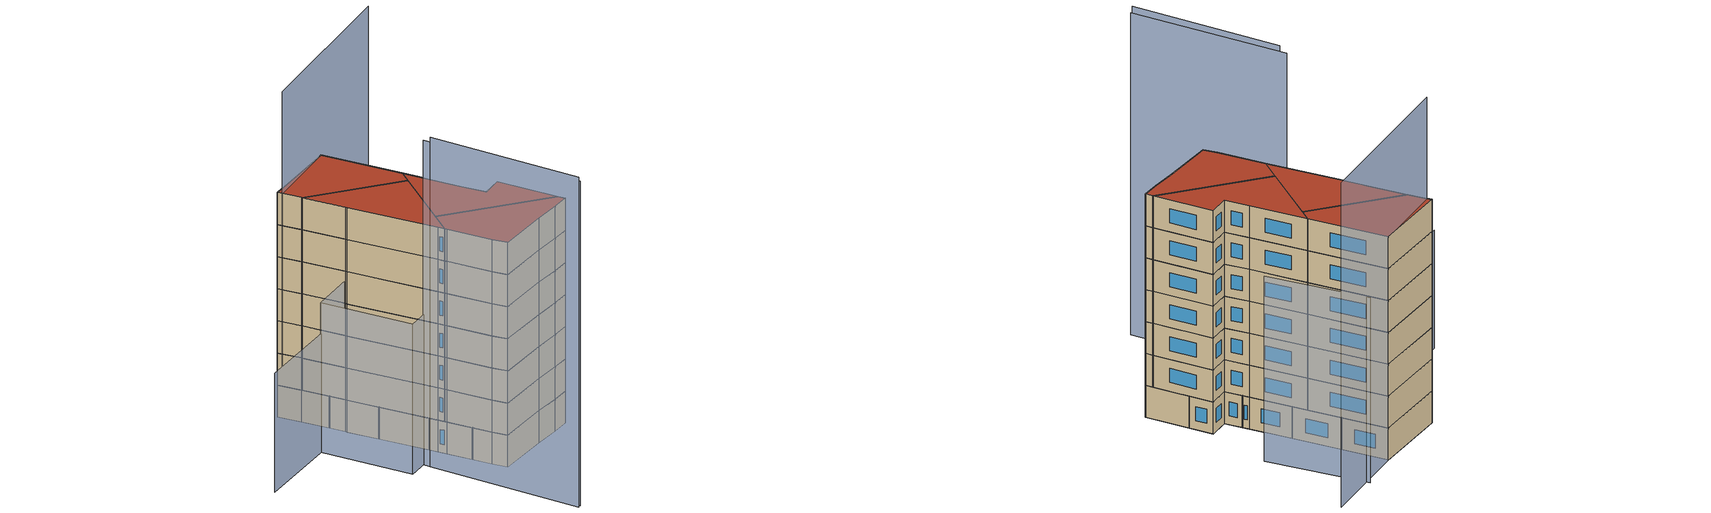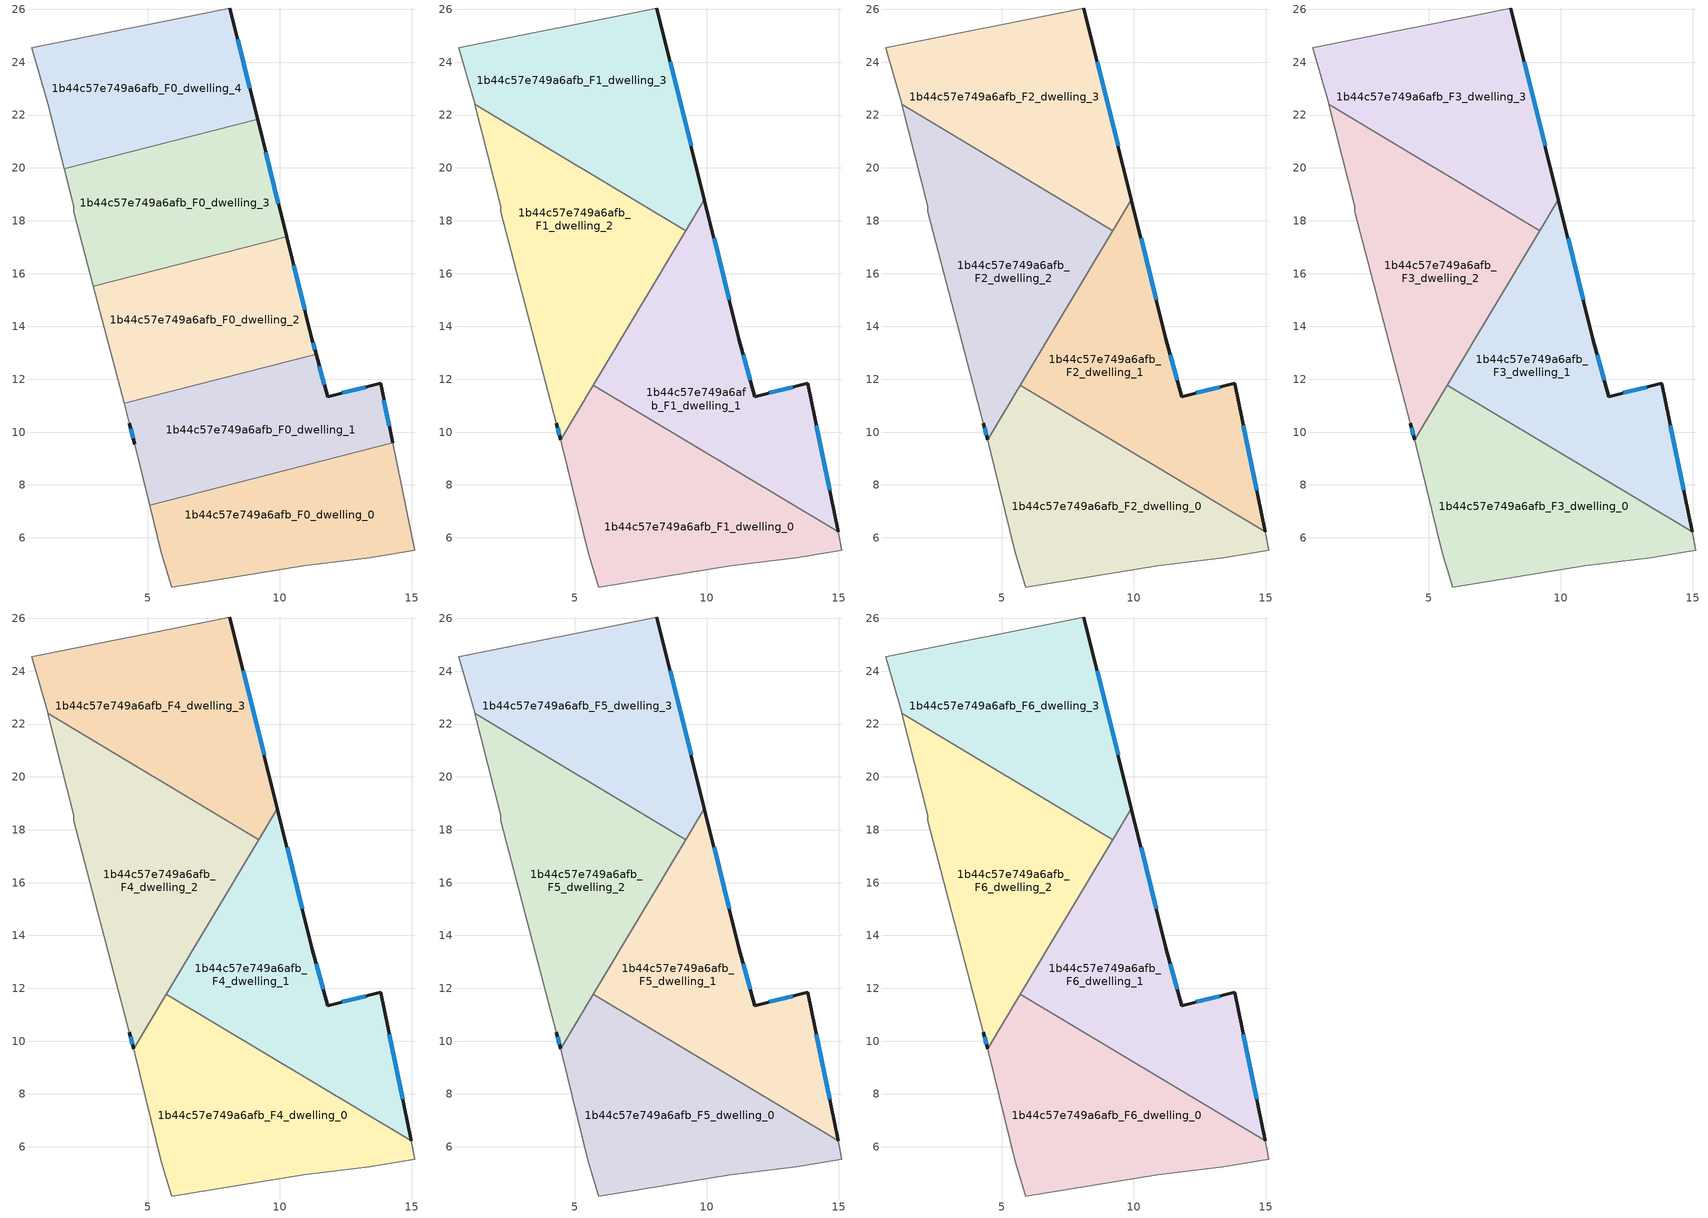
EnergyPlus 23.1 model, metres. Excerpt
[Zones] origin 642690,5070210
1b44c57e749a6afb_F0_dwelling_0
 floor ground (EU_floor_Construction): 15.11,5.54 14.28,9.59 5.07,7.23 5.51,5.44 5.91,4.14 10.91,4.94 13.41,5.24 z0
 wall adiabatic (EU_wall_Construction): 14.28,9.59 15.11,5.54 13.41,5.24 10.91,4.94 5.91,4.14 5.51,5.44 5.07,7.23 z0:3
 wall to 1b44c57e749a6afb_F0_dwelling_1 (EU_wall_Construction): 5.07,7.23 14.28,9.59 z0:3
1b44c57e749a6afb_F0_dwelling_1
 floor ground (EU_floor_Construction): 14.28,9.59 13.81,11.84 11.81,11.34 11.37,12.95 4.11,11.09 4.31,10.34 4.51,9.54 5.07,7.23 z0
 wall outside (EU_wall_Construction): 4.51,9.54 4.31,10.34 / 11.37,12.95 11.81,11.34 13.81,11.84 14.28,9.59 z0:3
 wall adiabatic (EU_wall_Construction): 5.07,7.23 4.51,9.54 / 4.31,10.34 4.11,11.09 z0:3
 wall to 1b44c57e749a6afb_F0_dwelling_2 (EU_wall_Construction): 4.11,11.09 11.37,12.95 z0:3
 window (EU_Window_Construction): 4.45,9.77 4.36,10.12 / 11.5,12.5 11.69,11.79 / 12.37,11.48 13.25,11.7 / 13.94,11.21 14.15,10.22 z0.84:2.16
1b44c57e749a6afb_F0_dwelling_2
 floor ground (EU_floor_Construction): 11.37,12.95 11.21,13.54 10.26,17.4 2.95,15.53 4.11,11.09 z0
 wall outside (EU_wall_Construction): 10.26,17.4 11.21,13.54 11.37,12.95 z0:3
 wall adiabatic (EU_wall_Construction): 4.11,11.09 2.95,15.53 z0:3
 wall to 1b44c57e749a6afb_F0_dwelling_3 (EU_wall_Construction): 2.95,15.53 10.26,17.4 z0:3
 window (EU_Window_Construction): 10.52,16.32 10.94,14.62 / 11.26,13.38 11.33,13.11 z0.84:2.16
1b44c57e749a6afb_F0_dwelling_3
 floor ground (EU_floor_Construction): 10.26,17.4 9.16,21.83 1.85,19.96 2.21,18.55 2.21,18.35 2.95,15.53 z0
 wall outside (EU_wall_Construction): 9.16,21.83 10.26,17.4 z0:3
 wall adiabatic (EU_wall_Construction): 2.95,15.53 2.21,18.35 2.21,18.55 1.85,19.96 z0:3
 wall to 1b44c57e749a6afb_F0_dwelling_4 (EU_wall_Construction): 1.85,19.96 9.16,21.83 z0:3
 window (EU_Window_Construction): 9.47,20.59 9.95,18.64 z0.84:2.16
1b44c57e749a6afb_F0_dwelling_4
 floor ground (EU_floor_Construction): 9.16,21.83 8.11,26.05 0.61,24.55 1.21,22.45 1.85,19.96 z0
 wall outside (EU_wall_Construction): 8.11,26.05 9.16,21.83 z0:3
 wall adiabatic (EU_wall_Construction): 1.85,19.96 1.21,22.45 0.61,24.55 8.11,26.05 z0:3
 window (EU_Window_Construction): 8.41,24.87 8.87,23.02 z0.84:2.16
1b44c57e749a6afb_F1_dwelling_0
 floor to 1b44c57e749a6afb_F0_dwelling_0 (EU_floor_Construction): 15.11,5.54 14.97,6.22 10.82,8.71 5.07,7.23 5.51,5.44 5.89,4.18 5.91,4.14 10.91,4.94 13.41,5.24 z3
 floor to 1b44c57e749a6afb_F0_dwelling_1 (EU_floor_Construction): 10.82,8.71 6.03,11.58 5.5,11.44 4.46,9.71 4.51,9.54 5.07,7.23 z3
 floor to 1b44c57e749a6afb_F0_dwelling_2 (EU_floor_Construction): 6.03,11.58 5.7,11.78 5.5,11.44 z3
 wall adiabatic (EU_wall_Construction): 14.97,6.22 15.11,5.54 13.41,5.24 10.91,4.94 5.91,4.14 5.89,4.18 5.51,5.44 4.51,9.54 4.46,9.71 z3:6
 wall to 1b44c57e749a6afb_F1_dwelling_1 (EU_wall_Construction): 5.7,11.78 14.97,6.22 z3:6
 wall to 1b44c57e749a6afb_F1_dwelling_2 (EU_wall_Construction): 4.46,9.71 5.7,11.78 z3:6
1b44c57e749a6afb_F1_dwelling_1
 floor to 1b44c57e749a6afb_F0_dwelling_1 (EU_floor_Construction): 14.28,9.59 13.81,11.84 11.81,11.34 11.37,12.95 6.03,11.58 10.82,8.71 z3
 floor to 1b44c57e749a6afb_F0_dwelling_0 (EU_floor_Construction): 14.97,6.22 14.28,9.59 10.82,8.71 z3
 floor to 1b44c57e749a6afb_F0_dwelling_2 (EU_floor_Construction): 11.37,12.95 11.21,13.54 10.26,17.4 8.85,17.04 5.7,11.78 6.03,11.58 z3
 floor to 1b44c57e749a6afb_F0_dwelling_3 (EU_floor_Construction): 10.26,17.4 9.91,18.8 8.85,17.04 z3
 wall outside (EU_wall_Construction): 9.91,18.8 11.21,13.54 11.81,11.34 13.81,11.84 14.97,6.22 z3:6
 wall to 1b44c57e749a6afb_F1_dwelling_3 (EU_wall_Construction): 9.2,17.63 9.91,18.8 z3:6
 wall to 1b44c57e749a6afb_F1_dwelling_2 (EU_wall_Construction): 5.7,11.78 9.2,17.63 z3:6
 window (EU_Window_Construction): 14.14,10.27 14.65,7.8 / 10.27,17.33 10.85,15.02 / 11.38,12.93 11.64,11.96 / 12.37,11.48 13.25,11.7 z3.84:5.16
1b44c57e749a6afb_F1_dwelling_2
 floor to 1b44c57e749a6afb_F0_dwelling_2 (EU_floor_Construction): 5.5,11.44 8.85,17.04 2.95,15.53 4.11,11.09 z3
 floor to 1b44c57e749a6afb_F0_dwelling_3 (EU_floor_Construction): 8.85,17.04 9.2,17.63 4.28,20.58 1.85,19.96 2.21,18.55 2.21,18.35 2.95,15.53 z3
 floor to 1b44c57e749a6afb_F0_dwelling_4 (EU_floor_Construction): 4.28,20.58 1.22,22.41 1.85,19.96 z3
 floor to 1b44c57e749a6afb_F0_dwelling_1 (EU_floor_Construction): 4.46,9.71 5.5,11.44 4.11,11.09 4.31,10.34 z3
 wall outside (EU_wall_Construction): 4.46,9.71 4.31,10.34 z3:6
 wall to 1b44c57e749a6afb_F1_dwelling_3 (EU_wall_Construction): 1.22,22.41 9.2,17.63 z3:6
 wall adiabatic (EU_wall_Construction): 4.31,10.34 2.21,18.35 2.21,18.55 1.22,22.41 z3:6
 window (EU_Window_Construction): 4.42,9.89 4.35,10.17 z3.84:5.16
1b44c57e749a6afb_F1_dwelling_3
 floor to 1b44c57e749a6afb_F0_dwelling_3 (EU_floor_Construction): 9.2,17.63 9.91,18.8 9.16,21.83 4.28,20.58 z3
 floor to 1b44c57e749a6afb_F0_dwelling_4 (EU_floor_Construction): 9.16,21.83 8.11,26.05 0.61,24.55 1.21,22.45 1.22,22.41 4.28,20.58 z3
 wall outside (EU_wall_Construction): 8.11,26.05 9.91,18.8 z3:6
 wall adiabatic (EU_wall_Construction): 1.22,22.41 1.21,22.45 0.61,24.55 8.11,26.05 z3:6
 window (EU_Window_Construction): 8.62,24.02 9.41,20.84 z3.84:5.16
1b44c57e749a6afb_F2_dwelling_0
 floor to 1b44c57e749a6afb_F1_dwelling_0 (EU_floor_Construction): 15.11,5.54 14.97,6.22 5.7,11.78 4.46,9.71 4.51,9.54 5.51,5.44 5.89,4.18 5.91,4.14 10.91,4.94 13.41,5.24 z6
 wall adiabatic (EU_wall_Construction): 14.97,6.22 15.11,5.54 13.41,5.24 10.91,4.94 5.91,4.14 5.89,4.18 5.51,5.44 4.51,9.54 4.46,9.71 z6:9
 wall to 1b44c57e749a6afb_F2_dwelling_1 (EU_wall_Construction): 5.7,11.78 14.97,6.22 z6:9
 wall to 1b44c57e749a6afb_F2_dwelling_2 (EU_wall_Construction): 4.46,9.71 5.7,11.78 z6:9
1b44c57e749a6afb_F2_dwelling_1
 floor to 1b44c57e749a6afb_F1_dwelling_1 (EU_floor_Construction): 14.97,6.22 13.81,11.84 11.81,11.34 11.21,13.54 9.91,18.8 5.7,11.78 z6
 wall outside (EU_wall_Construction): 9.91,18.8 11.21,13.54 11.81,11.34 13.81,11.84 14.97,6.22 z6:9
 wall to 1b44c57e749a6afb_F2_dwelling_3 (EU_wall_Construction): 9.2,17.63 9.91,18.8 z6:9
 wall to 1b44c57e749a6afb_F2_dwelling_2 (EU_wall_Construction): 5.7,11.78 9.2,17.63 z6:9
 window (EU_Window_Construction): 14.14,10.27 14.65,7.8 / 10.27,17.33 10.85,15.02 / 11.38,12.93 11.64,11.96 / 12.37,11.48 13.25,11.7 z6.84:8.16
1b44c57e749a6afb_F2_dwelling_2
 floor to 1b44c57e749a6afb_F1_dwelling_2 (EU_floor_Construction): 4.46,9.71 9.2,17.63 1.22,22.41 2.21,18.55 2.21,18.35 4.31,10.34 z6
 wall outside (EU_wall_Construction): 4.46,9.71 4.31,10.34 z6:9
 wall to 1b44c57e749a6afb_F2_dwelling_3 (EU_wall_Construction): 1.22,22.41 9.2,17.63 z6:9
 wall adiabatic (EU_wall_Construction): 4.31,10.34 2.21,18.35 2.21,18.55 1.22,22.41 z6:9
 window (EU_Window_Construction): 4.42,9.89 4.35,10.17 z6.84:8.16
1b44c57e749a6afb_F2_dwelling_3
 floor to 1b44c57e749a6afb_F1_dwelling_3 (EU_floor_Construction): 9.2,17.63 9.91,18.8 8.11,26.05 0.61,24.55 1.21,22.45 1.22,22.41 z6
 wall outside (EU_wall_Construction): 8.11,26.05 9.91,18.8 z6:9
 wall adiabatic (EU_wall_Construction): 1.22,22.41 1.21,22.45 0.61,24.55 8.11,26.05 z6:9
 window (EU_Window_Construction): 8.62,24.02 9.41,20.84 z6.84:8.16
1b44c57e749a6afb_F3_dwelling_0
 floor to 1b44c57e749a6afb_F2_dwelling_0 (EU_floor_Construction): 15.11,5.54 14.97,6.22 5.7,11.78 4.46,9.71 4.51,9.54 5.51,5.44 5.89,4.18 5.91,4.14 10.91,4.94 13.41,5.24 z9
 wall adiabatic (EU_wall_Construction): 14.97,6.22 15.11,5.54 13.41,5.24 10.91,4.94 5.91,4.14 5.89,4.18 5.51,5.44 4.51,9.54 4.46,9.71 z9:12
 wall to 1b44c57e749a6afb_F3_dwelling_1 (EU_wall_Construction): 5.7,11.78 14.97,6.22 z9:12
 wall to 1b44c57e749a6afb_F3_dwelling_2 (EU_wall_Construction): 4.46,9.71 5.7,11.78 z9:12
1b44c57e749a6afb_F3_dwelling_1
 floor to 1b44c57e749a6afb_F2_dwelling_1 (EU_floor_Construction): 14.97,6.22 13.81,11.84 11.81,11.34 11.21,13.54 9.91,18.8 5.7,11.78 z9
 wall outside (EU_wall_Construction): 9.91,18.8 11.21,13.54 11.81,11.34 13.81,11.84 14.97,6.22 z9:12
 wall to 1b44c57e749a6afb_F3_dwelling_3 (EU_wall_Construction): 9.2,17.63 9.91,18.8 z9:12
 wall to 1b44c57e749a6afb_F3_dwelling_2 (EU_wall_Construction): 5.7,11.78 9.2,17.63 z9:12
 window (EU_Window_Construction): 14.14,10.27 14.65,7.8 / 10.27,17.33 10.85,15.02 / 11.38,12.93 11.64,11.96 / 12.37,11.48 13.25,11.7 z9.84:11.16
1b44c57e749a6afb_F3_dwelling_2
 floor to 1b44c57e749a6afb_F2_dwelling_2 (EU_floor_Construction): 4.46,9.71 9.2,17.63 1.22,22.41 2.21,18.55 2.21,18.35 4.31,10.34 z9
 wall outside (EU_wall_Construction): 4.46,9.71 4.31,10.34 z9:12
 wall to 1b44c57e749a6afb_F3_dwelling_3 (EU_wall_Construction): 1.22,22.41 9.2,17.63 z9:12
 wall adiabatic (EU_wall_Construction): 4.31,10.34 2.21,18.35 2.21,18.55 1.22,22.41 z9:12
 window (EU_Window_Construction): 4.42,9.89 4.35,10.17 z9.84:11.16
1b44c57e749a6afb_F3_dwelling_3
 floor to 1b44c57e749a6afb_F2_dwelling_3 (EU_floor_Construction): 9.2,17.63 9.91,18.8 8.11,26.05 0.61,24.55 1.21,22.45 1.22,22.41 z9
 wall outside (EU_wall_Construction): 8.11,26.05 9.91,18.8 z9:12
 wall adiabatic (EU_wall_Construction): 1.22,22.41 1.21,22.45 0.61,24.55 8.11,26.05 z9:12
 window (EU_Window_Construction): 8.62,24.02 9.41,20.84 z9.84:11.16
1b44c57e749a6afb_F4_dwelling_0
 floor to 1b44c57e749a6afb_F3_dwelling_0 (EU_floor_Construction): 15.11,5.54 14.97,6.22 5.7,11.78 4.46,9.71 4.51,9.54 5.51,5.44 5.89,4.18 5.91,4.14 10.91,4.94 13.41,5.24 z12
 wall adiabatic (EU_wall_Construction): 14.97,6.22 15.11,5.54 13.41,5.24 10.91,4.94 5.91,4.14 5.89,4.18 5.51,5.44 4.51,9.54 4.46,9.71 z12:15
 wall to 1b44c57e749a6afb_F4_dwelling_1 (EU_wall_Construction): 5.7,11.78 14.97,6.22 z12:15
 wall to 1b44c57e749a6afb_F4_dwelling_2 (EU_wall_Construction): 4.46,9.71 5.7,11.78 z12:15
1b44c57e749a6afb_F4_dwelling_1
 floor to 1b44c57e749a6afb_F3_dwelling_1 (EU_floor_Construction): 14.97,6.22 13.81,11.84 11.81,11.34 11.21,13.54 9.91,18.8 5.7,11.78 z12
 wall outside (EU_wall_Construction): 9.91,18.8 11.21,13.54 11.81,11.34 13.81,11.84 14.97,6.22 z12:15
 wall to 1b44c57e749a6afb_F4_dwelling_3 (EU_wall_Construction): 9.2,17.63 9.91,18.8 z12:15
 wall to 1b44c57e749a6afb_F4_dwelling_2 (EU_wall_Construction): 5.7,11.78 9.2,17.63 z12:15
 window (EU_Window_Construction): 14.14,10.27 14.65,7.8 / 10.27,17.33 10.85,15.02 / 11.38,12.93 11.64,11.96 / 12.37,11.48 13.25,11.7 z12.84:14.16
1b44c57e749a6afb_F4_dwelling_2
 floor to 1b44c57e749a6afb_F3_dwelling_2 (EU_floor_Construction): 4.46,9.71 9.2,17.63 1.22,22.41 2.21,18.55 2.21,18.35 4.31,10.34 z12
 wall outside (EU_wall_Construction): 4.46,9.71 4.31,10.34 z12:15
 wall to 1b44c57e749a6afb_F4_dwelling_3 (EU_wall_Construction): 1.22,22.41 9.2,17.63 z12:15
 wall adiabatic (EU_wall_Construction): 4.31,10.34 2.21,18.35 2.21,18.55 1.22,22.41 z12:15
 window (EU_Window_Construction): 4.42,9.89 4.35,10.17 z12.84:14.16
1b44c57e749a6afb_F4_dwelling_3
 floor to 1b44c57e749a6afb_F3_dwelling_3 (EU_floor_Construction): 9.2,17.63 9.91,18.8 8.11,26.05 0.61,24.55 1.21,22.45 1.22,22.41 z12
 wall outside (EU_wall_Construction): 8.11,26.05 9.91,18.8 z12:15
 wall adiabatic (EU_wall_Construction): 1.22,22.41 1.21,22.45 0.61,24.55 8.11,26.05 z12:15
 window (EU_Window_Construction): 8.62,24.02 9.41,20.84 z12.84:14.16
1b44c57e749a6afb_F5_dwelling_0
 floor to 1b44c57e749a6afb_F4_dwelling_0 (EU_floor_Construction): 15.11,5.54 14.97,6.22 5.7,11.78 4.46,9.71 4.51,9.54 5.51,5.44 5.89,4.18 5.91,4.14 10.91,4.94 13.41,5.24 z15
 wall adiabatic (EU_wall_Construction): 14.97,6.22 15.11,5.54 13.41,5.24 10.91,4.94 5.91,4.14 5.89,4.18 5.51,5.44 4.51,9.54 4.46,9.71 z15:18
 wall to 1b44c57e749a6afb_F5_dwelling_1 (EU_wall_Construction): 5.7,11.78 14.97,6.22 z15:18
 wall to 1b44c57e749a6afb_F5_dwelling_2 (EU_wall_Construction): 4.46,9.71 5.7,11.78 z15:18
1b44c57e749a6afb_F5_dwelling_1
 floor to 1b44c57e749a6afb_F4_dwelling_1 (EU_floor_Construction): 14.97,6.22 13.81,11.84 11.81,11.34 11.21,13.54 9.91,18.8 5.7,11.78 z15
 wall outside (EU_wall_Construction): 9.91,18.8 11.21,13.54 11.81,11.34 13.81,11.84 14.97,6.22 z15:18
 wall to 1b44c57e749a6afb_F5_dwelling_3 (EU_wall_Construction): 9.2,17.63 9.91,18.8 z15:18
 wall to 1b44c57e749a6afb_F5_dwelling_2 (EU_wall_Construction): 5.7,11.78 9.2,17.63 z15:18
 window (EU_Window_Construction): 14.14,10.27 14.65,7.8 / 10.27,17.33 10.85,15.02 / 11.38,12.93 11.64,11.96 / 12.37,11.48 13.25,11.7 z15.84:17.16
1b44c57e749a6afb_F5_dwelling_2
 floor to 1b44c57e749a6afb_F4_dwelling_2 (EU_floor_Construction): 4.46,9.71 9.2,17.63 1.22,22.41 2.21,18.55 2.21,18.35 4.31,10.34 z15
 wall outside (EU_wall_Construction): 4.46,9.71 4.31,10.34 z15:18
 wall to 1b44c57e749a6afb_F5_dwelling_3 (EU_wall_Construction): 1.22,22.41 9.2,17.63 z15:18
 wall adiabatic (EU_wall_Construction): 4.31,10.34 2.21,18.35 2.21,18.55 1.22,22.41 z15:18
 window (EU_Window_Construction): 4.42,9.89 4.35,10.17 z15.84:17.16
1b44c57e749a6afb_F5_dwelling_3
 floor to 1b44c57e749a6afb_F4_dwelling_3 (EU_floor_Construction): 9.2,17.63 9.91,18.8 8.11,26.05 0.61,24.55 1.21,22.45 1.22,22.41 z15
 wall outside (EU_wall_Construction): 8.11,26.05 9.91,18.8 z15:18
 wall adiabatic (EU_wall_Construction): 1.22,22.41 1.21,22.45 0.61,24.55 8.11,26.05 z15:18
 window (EU_Window_Construction): 8.62,24.02 9.41,20.84 z15.84:17.16
1b44c57e749a6afb_F6_dwelling_0
 floor to 1b44c57e749a6afb_F5_dwelling_0 (EU_floor_Construction): 15.11,5.54 14.97,6.22 5.7,11.78 4.46,9.71 4.51,9.54 5.51,5.44 5.89,4.18 5.91,4.14 10.91,4.94 13.41,5.24 z18
 wall adiabatic (EU_wall_Construction): 14.97,6.22 15.11,5.54 13.41,5.24 10.91,4.94 5.91,4.14 5.89,4.18 5.51,5.44 4.51,9.54 4.46,9.71 z18:21
 wall to 1b44c57e749a6afb_F6_dwelling_1 (EU_wall_Construction): 5.7,11.78 14.97,6.22 z18:21
 wall to 1b44c57e749a6afb_F6_dwelling_2 (EU_wall_Construction): 4.46,9.71 5.7,11.78 z18:21
 roof outside (EU_roof_Construction): 14.97,6.22 15.11,5.54 13.41,5.24 10.91,4.94 5.91,4.14 5.89,4.18 5.51,5.44 4.51,9.54 4.46,9.71 5.7,11.78 z21
1b44c57e749a6afb_F6_dwelling_1
 floor to 1b44c57e749a6afb_F5_dwelling_1 (EU_floor_Construction): 14.97,6.22 13.81,11.84 11.81,11.34 11.21,13.54 9.91,18.8 5.7,11.78 z18
 wall outside (EU_wall_Construction): 9.91,18.8 11.21,13.54 11.81,11.34 13.81,11.84 14.97,6.22 z18:21
 wall to 1b44c57e749a6afb_F6_dwelling_3 (EU_wall_Construction): 9.2,17.63 9.91,18.8 z18:21
 wall to 1b44c57e749a6afb_F6_dwelling_2 (EU_wall_Construction): 5.7,11.78 9.2,17.63 z18:21
 window (EU_Window_Construction): 14.14,10.27 14.65,7.8 / 10.27,17.33 10.85,15.02 / 11.38,12.93 11.64,11.96 / 12.37,11.48 13.25,11.7 z18.84:20.16
 roof outside (EU_roof_Construction): 9.91,18.8 11.21,13.54 11.81,11.34 13.81,11.84 14.97,6.22 5.7,11.78 z21
1b44c57e749a6afb_F6_dwelling_2
 floor to 1b44c57e749a6afb_F5_dwelling_2 (EU_floor_Construction): 4.46,9.71 9.2,17.63 1.22,22.41 2.21,18.55 2.21,18.35 4.31,10.34 z18
 wall outside (EU_wall_Construction): 4.46,9.71 4.31,10.34 z18:21
 wall to 1b44c57e749a6afb_F6_dwelling_3 (EU_wall_Construction): 1.22,22.41 9.2,17.63 z18:21
 wall adiabatic (EU_wall_Construction): 4.31,10.34 2.21,18.35 2.21,18.55 1.22,22.41 z18:21
 window (EU_Window_Construction): 4.42,9.89 4.35,10.17 z18.84:20.16
 roof outside (EU_roof_Construction): 9.2,17.63 4.46,9.71 4.31,10.34 2.21,18.35 2.21,18.55 1.22,22.41 z21
1b44c57e749a6afb_F6_dwelling_3
 floor to 1b44c57e749a6afb_F5_dwelling_3 (EU_floor_Construction): 9.2,17.63 9.91,18.8 8.11,26.05 0.61,24.55 1.21,22.45 1.22,22.41 z18
 wall outside (EU_wall_Construction): 8.11,26.05 9.91,18.8 z18:21
 wall adiabatic (EU_wall_Construction): 1.22,22.41 1.21,22.45 0.61,24.55 8.11,26.05 z18:21
 window (EU_Window_Construction): 8.62,24.02 9.41,20.84 z18.84:20.16
 roof outside (EU_roof_Construction): 8.11,26.05 9.91,18.8 9.2,17.63 1.22,22.41 1.21,22.45 0.61,24.55 z21
shading: 1.83,9.85 4.46,-4.86 z0:30.3; 4.2,-4.9 1.9,9.14 z0:30.8; -0.06,9.39 -1.9,17.75 / -1.9,17.75 2.47,18.71 / 2.47,18.71 4.31,10.34 / 4.31,10.34 -0.06,9.39 z0:14; 0.99,24.63 2.21,18.55 / 2.21,18.55 -9.8,16.15 z0:11.1; 14.9,18.24 12.18,27.48 z0:17.4; 17.11,28.41 0.73,24.1 z0:30.5
[Building]
EU S2 Campaign: North Axis=0; Terrain=City; Solar Distribution=FullExterior
[Site:Location]
Lyon-Bron: Latitude=45.75; Longitude=5; Time Zone=1; Elevation=198
[SizingPeriod:WeatherFileDays]
AnnualSizingPeriod: Begin Month=1; Begin Day of Month=1; End Month=12; End Day of Month=31; Day of Week for Start Day=Monday; Use Weather File Daylight Saving Period=No; Use Weather File Rain and Snow Indicators=No
[MATERIAL]
EU_InternalMass_Material: Roughness=MediumRough; Thickness=0.1; Conductivity=1; Density=1800; Specific Heat=900; Thermal Absorptance=0.9; Solar Absorptance=0.7; Visible Absorptance=0.7
[MATERIAL:NOMASS] Roughness=MediumRough; Thermal Absorptance=0.9; Solar Absorptance=0.7; Visible Absorptance=0.7
Name | Thermal Resistance
EU_wall_NoMass | 0.776494
EU_roof_NoMass | 0.486893
EU_floor_NoMass | 0.421597
[WINDOWMATERIAL:SIMPLEGLAZINGSYSTEM]
EU_Window_SimpleGlazing: UFactor=4.24961; Solar Heat Gain Coefficient=0.83; Visible Transmittance=0.83
[CONSTRUCTION]
EU_wall_Construction: EU_wall_NoMass
EU_roof_Construction: EU_roof_NoMass
EU_floor_Construction: EU_floor_NoMass
EU_InternalMass_Construction: EU_InternalMass_Material
EU_Window_Construction: EU_Window_SimpleGlazing
[ZONE] Type=1; Multiplier=1; Ceiling Height=autocalculate; Floor Area=autocalculate; Part of Total Floor Area=Yes
Name | Volume
1b44c57e749a6afb_F0_dwelling_0 | 103.524
1b44c57e749a6afb_F1_dwelling_0; 1b44c57e749a6afb_F2_dwelling_0; 1b44c57e749a6afb_F3_dwelling_0; 1b44c57e749a6afb_F4_dwelling_0; 1b44c57e749a6afb_F5_dwelling_0; 1b44c57e749a6afb_F6_dwelling_0 | 129.4
1b44c57e749a6afb_F0_dwelling_1 | 103.501
1b44c57e749a6afb_F1_dwelling_1; 1b44c57e749a6afb_F2_dwelling_1; 1b44c57e749a6afb_F3_dwelling_1; 1b44c57e749a6afb_F4_dwelling_1; 1b44c57e749a6afb_F5_dwelling_1; 1b44c57e749a6afb_F6_dwelling_1 | 129.385
1b44c57e749a6afb_F0_dwelling_2 | 103.512
1b44c57e749a6afb_F1_dwelling_2; 1b44c57e749a6afb_F2_dwelling_2; 1b44c57e749a6afb_F3_dwelling_2; 1b44c57e749a6afb_F4_dwelling_2; 1b44c57e749a6afb_F5_dwelling_2; 1b44c57e749a6afb_F6_dwelling_2 | 129.405
1b44c57e749a6afb_F0_dwelling_3 | 103.542
1b44c57e749a6afb_F1_dwelling_3; 1b44c57e749a6afb_F2_dwelling_3; 1b44c57e749a6afb_F3_dwelling_3; 1b44c57e749a6afb_F4_dwelling_3; 1b44c57e749a6afb_F5_dwelling_3; 1b44c57e749a6afb_F6_dwelling_3 | 129.399
1b44c57e749a6afb_F0_dwelling_4 | 103.514
[INTERNALMASS] Construction=EU_InternalMass_Construction
Name | Zone or ZoneList | Surface Area
1b44c57e749a6afb_F0_dwelling_0_EU_InternalMass | 1b44c57e749a6afb_F0_dwelling_0 | 34.5078
1b44c57e749a6afb_F0_dwelling_1_EU_InternalMass | 1b44c57e749a6afb_F0_dwelling_1 | 34.5006
1b44c57e749a6afb_F0_dwelling_2_EU_InternalMass | 1b44c57e749a6afb_F0_dwelling_2 | 34.504
1b44c57e749a6afb_F0_dwelling_3_EU_InternalMass | 1b44c57e749a6afb_F0_dwelling_3 | 34.5142
1b44c57e749a6afb_F0_dwelling_4_EU_InternalMass | 1b44c57e749a6afb_F0_dwelling_4 | 34.5046
1b44c57e749a6afb_F1_dwelling_0_EU_InternalMass | 1b44c57e749a6afb_F1_dwelling_0 | 43.1334
1b44c57e749a6afb_F1_dwelling_1_EU_InternalMass | 1b44c57e749a6afb_F1_dwelling_1 | 43.1294
1b44c57e749a6afb_F1_dwelling_2_EU_InternalMass | 1b44c57e749a6afb_F1_dwelling_2 | 43.1359
1b44c57e749a6afb_F1_dwelling_3_EU_InternalMass | 1b44c57e749a6afb_F1_dwelling_3 | 43.1326
1b44c57e749a6afb_F2_dwelling_0_EU_InternalMass | 1b44c57e749a6afb_F2_dwelling_0 | 43.1334
1b44c57e749a6afb_F2_dwelling_1_EU_InternalMass | 1b44c57e749a6afb_F2_dwelling_1 | 43.1294
1b44c57e749a6afb_F2_dwelling_2_EU_InternalMass | 1b44c57e749a6afb_F2_dwelling_2 | 43.1359
1b44c57e749a6afb_F2_dwelling_3_EU_InternalMass | 1b44c57e749a6afb_F2_dwelling_3 | 43.1326
1b44c57e749a6afb_F3_dwelling_0_EU_InternalMass | 1b44c57e749a6afb_F3_dwelling_0 | 43.1334
1b44c57e749a6afb_F3_dwelling_1_EU_InternalMass | 1b44c57e749a6afb_F3_dwelling_1 | 43.1294
1b44c57e749a6afb_F3_dwelling_2_EU_InternalMass | 1b44c57e749a6afb_F3_dwelling_2 | 43.1359
1b44c57e749a6afb_F3_dwelling_3_EU_InternalMass | 1b44c57e749a6afb_F3_dwelling_3 | 43.1326
1b44c57e749a6afb_F4_dwelling_0_EU_InternalMass | 1b44c57e749a6afb_F4_dwelling_0 | 43.1334
1b44c57e749a6afb_F4_dwelling_1_EU_InternalMass | 1b44c57e749a6afb_F4_dwelling_1 | 43.1294
1b44c57e749a6afb_F4_dwelling_2_EU_InternalMass | 1b44c57e749a6afb_F4_dwelling_2 | 43.1359
1b44c57e749a6afb_F4_dwelling_3_EU_InternalMass | 1b44c57e749a6afb_F4_dwelling_3 | 43.1326
1b44c57e749a6afb_F5_dwelling_0_EU_InternalMass | 1b44c57e749a6afb_F5_dwelling_0 | 43.1334
1b44c57e749a6afb_F5_dwelling_1_EU_InternalMass | 1b44c57e749a6afb_F5_dwelling_1 | 43.1294
1b44c57e749a6afb_F5_dwelling_2_EU_InternalMass | 1b44c57e749a6afb_F5_dwelling_2 | 43.1359
1b44c57e749a6afb_F5_dwelling_3_EU_InternalMass | 1b44c57e749a6afb_F5_dwelling_3 | 43.1326
1b44c57e749a6afb_F6_dwelling_0_EU_InternalMass | 1b44c57e749a6afb_F6_dwelling_0 | 43.1334
1b44c57e749a6afb_F6_dwelling_1_EU_InternalMass | 1b44c57e749a6afb_F6_dwelling_1 | 43.1294
1b44c57e749a6afb_F6_dwelling_2_EU_InternalMass | 1b44c57e749a6afb_F6_dwelling_2 | 43.1359
1b44c57e749a6afb_F6_dwelling_3_EU_InternalMass | 1b44c57e749a6afb_F6_dwelling_3 | 43.1326
[OTHEREQUIPMENT] Fuel Type=Electricity; Design Level Calculation Method=Watts/Area; Power per Zone Floor Area=1; Fraction Latent=0; Fraction Radiant=0; Fraction Lost=0; Carbon Dioxide Generation Rate=0; EndUse Subcategory=EU_Step8_InternalGains
Name | Zone or ZoneList or Space or SpaceList | Schedule
EU_Step8_InternalGain_1b44c57e749a6afb_F0_dwelling_0_f000 | 1b44c57e749a6afb_F0_dwelling_0 | EU_Step8_GainSchedule_1b44c57e749a6afb_F0_dwelling_0_f000
EU_Step8_InternalGain_1b44c57e749a6afb_F0_dwelling_1_f000 | 1b44c57e749a6afb_F0_dwelling_1 | EU_Step8_GainSchedule_1b44c57e749a6afb_F0_dwelling_1_f000
EU_Step8_InternalGain_1b44c57e749a6afb_F0_dwelling_2_f000 | 1b44c57e749a6afb_F0_dwelling_2 | EU_Step8_GainSchedule_1b44c57e749a6afb_F0_dwelling_2_f000
EU_Step8_InternalGain_1b44c57e749a6afb_F0_dwelling_3_f000 | 1b44c57e749a6afb_F0_dwelling_3 | EU_Step8_GainSchedule_1b44c57e749a6afb_F0_dwelling_3_f000
EU_Step8_InternalGain_1b44c57e749a6afb_F0_dwelling_4_f000 | 1b44c57e749a6afb_F0_dwelling_4 | EU_Step8_GainSchedule_1b44c57e749a6afb_F0_dwelling_4_f000
EU_Step8_InternalGain_1b44c57e749a6afb_F1_dwelling_0_f000 | 1b44c57e749a6afb_F1_dwelling_0 | EU_Step8_GainSchedule_1b44c57e749a6afb_F1_dwelling_0_f000
EU_Step8_InternalGain_1b44c57e749a6afb_F1_dwelling_1_f000 | 1b44c57e749a6afb_F1_dwelling_1 | EU_Step8_GainSchedule_1b44c57e749a6afb_F1_dwelling_1_f000
EU_Step8_InternalGain_1b44c57e749a6afb_F1_dwelling_2_f000 | 1b44c57e749a6afb_F1_dwelling_2 | EU_Step8_GainSchedule_1b44c57e749a6afb_F1_dwelling_2_f000
EU_Step8_InternalGain_1b44c57e749a6afb_F1_dwelling_3_f000 | 1b44c57e749a6afb_F1_dwelling_3 | EU_Step8_GainSchedule_1b44c57e749a6afb_F1_dwelling_3_f000
EU_Step8_InternalGain_1b44c57e749a6afb_F2_dwelling_0_f000 | 1b44c57e749a6afb_F2_dwelling_0 | EU_Step8_GainSchedule_1b44c57e749a6afb_F2_dwelling_0_f000
EU_Step8_InternalGain_1b44c57e749a6afb_F2_dwelling_1_f000 | 1b44c57e749a6afb_F2_dwelling_1 | EU_Step8_GainSchedule_1b44c57e749a6afb_F2_dwelling_1_f000
EU_Step8_InternalGain_1b44c57e749a6afb_F2_dwelling_2_f000 | 1b44c57e749a6afb_F2_dwelling_2 | EU_Step8_GainSchedule_1b44c57e749a6afb_F2_dwelling_2_f000
EU_Step8_InternalGain_1b44c57e749a6afb_F2_dwelling_3_f000 | 1b44c57e749a6afb_F2_dwelling_3 | EU_Step8_GainSchedule_1b44c57e749a6afb_F2_dwelling_3_f000
EU_Step8_InternalGain_1b44c57e749a6afb_F3_dwelling_0_f000 | 1b44c57e749a6afb_F3_dwelling_0 | EU_Step8_GainSchedule_1b44c57e749a6afb_F3_dwelling_0_f000
EU_Step8_InternalGain_1b44c57e749a6afb_F3_dwelling_1_f000 | 1b44c57e749a6afb_F3_dwelling_1 | EU_Step8_GainSchedule_1b44c57e749a6afb_F3_dwelling_1_f000
EU_Step8_InternalGain_1b44c57e749a6afb_F3_dwelling_2_f000 | 1b44c57e749a6afb_F3_dwelling_2 | EU_Step8_GainSchedule_1b44c57e749a6afb_F3_dwelling_2_f000
EU_Step8_InternalGain_1b44c57e749a6afb_F3_dwelling_3_f000 | 1b44c57e749a6afb_F3_dwelling_3 | EU_Step8_GainSchedule_1b44c57e749a6afb_F3_dwelling_3_f000
EU_Step8_InternalGain_1b44c57e749a6afb_F4_dwelling_0_f000 | 1b44c57e749a6afb_F4_dwelling_0 | EU_Step8_GainSchedule_1b44c57e749a6afb_F4_dwelling_0_f000
EU_Step8_InternalGain_1b44c57e749a6afb_F4_dwelling_1_f000 | 1b44c57e749a6afb_F4_dwelling_1 | EU_Step8_GainSchedule_1b44c57e749a6afb_F4_dwelling_1_f000
EU_Step8_InternalGain_1b44c57e749a6afb_F4_dwelling_2_f000 | 1b44c57e749a6afb_F4_dwelling_2 | EU_Step8_GainSchedule_1b44c57e749a6afb_F4_dwelling_2_f000
EU_Step8_InternalGain_1b44c57e749a6afb_F4_dwelling_3_f000 | 1b44c57e749a6afb_F4_dwelling_3 | EU_Step8_GainSchedule_1b44c57e749a6afb_F4_dwelling_3_f000
EU_Step8_InternalGain_1b44c57e749a6afb_F5_dwelling_0_f000 | 1b44c57e749a6afb_F5_dwelling_0 | EU_Step8_GainSchedule_1b44c57e749a6afb_F5_dwelling_0_f000
EU_Step8_InternalGain_1b44c57e749a6afb_F5_dwelling_1_f000 | 1b44c57e749a6afb_F5_dwelling_1 | EU_Step8_GainSchedule_1b44c57e749a6afb_F5_dwelling_1_f000
EU_Step8_InternalGain_1b44c57e749a6afb_F5_dwelling_2_f000 | 1b44c57e749a6afb_F5_dwelling_2 | EU_Step8_GainSchedule_1b44c57e749a6afb_F5_dwelling_2_f000
EU_Step8_InternalGain_1b44c57e749a6afb_F5_dwelling_3_f000 | 1b44c57e749a6afb_F5_dwelling_3 | EU_Step8_GainSchedule_1b44c57e749a6afb_F5_dwelling_3_f000
EU_Step8_InternalGain_1b44c57e749a6afb_F6_dwelling_0_f000 | 1b44c57e749a6afb_F6_dwelling_0 | EU_Step8_GainSchedule_1b44c57e749a6afb_F6_dwelling_0_f000
EU_Step8_InternalGain_1b44c57e749a6afb_F6_dwelling_1_f000 | 1b44c57e749a6afb_F6_dwelling_1 | EU_Step8_GainSchedule_1b44c57e749a6afb_F6_dwelling_1_f000
EU_Step8_InternalGain_1b44c57e749a6afb_F6_dwelling_2_f000 | 1b44c57e749a6afb_F6_dwelling_2 | EU_Step8_GainSchedule_1b44c57e749a6afb_F6_dwelling_2_f000
EU_Step8_InternalGain_1b44c57e749a6afb_F6_dwelling_3_f000 | 1b44c57e749a6afb_F6_dwelling_3 | EU_Step8_GainSchedule_1b44c57e749a6afb_F6_dwelling_3_f000
[ZONEVENTILATION:DESIGNFLOWRATE] Schedule=EU_AlwaysOn; Design Flow Rate Calculation Method=AirChanges/Hour; Air Changes per Hour=0.693814; Ventilation Type=Natural; Fan Pressure Rise=0; Fan Total Efficiency=1; Constant Term Coefficient=1; Temperature Term Coefficient=0; Velocity Term Coefficient=0; Velocity Squared Term Coefficient=0; Minimum Indoor Temperature=-100; Maximum Indoor Temperature=100; Delta Temperature=-100; Minimum Outdoor Temperature=-100; Maximum Outdoor Temperature=100; Maximum Wind Speed=40
Name | Zone or ZoneList or Space or SpaceList
EU_ConstantAir_1b44c57e749a6afb_F0_dwelling_0 | 1b44c57e749a6afb_F0_dwelling_0
EU_ConstantAir_1b44c57e749a6afb_F0_dwelling_1 | 1b44c57e749a6afb_F0_dwelling_1
EU_ConstantAir_1b44c57e749a6afb_F0_dwelling_2 | 1b44c57e749a6afb_F0_dwelling_2
EU_ConstantAir_1b44c57e749a6afb_F0_dwelling_3 | 1b44c57e749a6afb_F0_dwelling_3
EU_ConstantAir_1b44c57e749a6afb_F0_dwelling_4 | 1b44c57e749a6afb_F0_dwelling_4
EU_ConstantAir_1b44c57e749a6afb_F1_dwelling_0 | 1b44c57e749a6afb_F1_dwelling_0
EU_ConstantAir_1b44c57e749a6afb_F1_dwelling_1 | 1b44c57e749a6afb_F1_dwelling_1
EU_ConstantAir_1b44c57e749a6afb_F1_dwelling_2 | 1b44c57e749a6afb_F1_dwelling_2
EU_ConstantAir_1b44c57e749a6afb_F1_dwelling_3 | 1b44c57e749a6afb_F1_dwelling_3
EU_ConstantAir_1b44c57e749a6afb_F2_dwelling_0 | 1b44c57e749a6afb_F2_dwelling_0
EU_ConstantAir_1b44c57e749a6afb_F2_dwelling_1 | 1b44c57e749a6afb_F2_dwelling_1
EU_ConstantAir_1b44c57e749a6afb_F2_dwelling_2 | 1b44c57e749a6afb_F2_dwelling_2
EU_ConstantAir_1b44c57e749a6afb_F2_dwelling_3 | 1b44c57e749a6afb_F2_dwelling_3
EU_ConstantAir_1b44c57e749a6afb_F3_dwelling_0 | 1b44c57e749a6afb_F3_dwelling_0
EU_ConstantAir_1b44c57e749a6afb_F3_dwelling_1 | 1b44c57e749a6afb_F3_dwelling_1
EU_ConstantAir_1b44c57e749a6afb_F3_dwelling_2 | 1b44c57e749a6afb_F3_dwelling_2
EU_ConstantAir_1b44c57e749a6afb_F3_dwelling_3 | 1b44c57e749a6afb_F3_dwelling_3
EU_ConstantAir_1b44c57e749a6afb_F4_dwelling_0 | 1b44c57e749a6afb_F4_dwelling_0
EU_ConstantAir_1b44c57e749a6afb_F4_dwelling_1 | 1b44c57e749a6afb_F4_dwelling_1
EU_ConstantAir_1b44c57e749a6afb_F4_dwelling_2 | 1b44c57e749a6afb_F4_dwelling_2
EU_ConstantAir_1b44c57e749a6afb_F4_dwelling_3 | 1b44c57e749a6afb_F4_dwelling_3
EU_ConstantAir_1b44c57e749a6afb_F5_dwelling_0 | 1b44c57e749a6afb_F5_dwelling_0
EU_ConstantAir_1b44c57e749a6afb_F5_dwelling_1 | 1b44c57e749a6afb_F5_dwelling_1
EU_ConstantAir_1b44c57e749a6afb_F5_dwelling_2 | 1b44c57e749a6afb_F5_dwelling_2
EU_ConstantAir_1b44c57e749a6afb_F5_dwelling_3 | 1b44c57e749a6afb_F5_dwelling_3
EU_ConstantAir_1b44c57e749a6afb_F6_dwelling_0 | 1b44c57e749a6afb_F6_dwelling_0
EU_ConstantAir_1b44c57e749a6afb_F6_dwelling_1 | 1b44c57e749a6afb_F6_dwelling_1
EU_ConstantAir_1b44c57e749a6afb_F6_dwelling_2 | 1b44c57e749a6afb_F6_dwelling_2
EU_ConstantAir_1b44c57e749a6afb_F6_dwelling_3 | 1b44c57e749a6afb_F6_dwelling_3
[HVACTEMPLATE:THERMOSTAT] Constant Heating Setpoint=20; Constant Cooling Setpoint=50
EU_HeatOnly_1b44c57e749a6afb_F0_dwelling_0; EU_HeatOnly_1b44c57e749a6afb_F0_dwelling_1; EU_HeatOnly_1b44c57e749a6afb_F0_dwelling_2; EU_HeatOnly_1b44c57e749a6afb_F0_dwelling_3; EU_HeatOnly_1b44c57e749a6afb_F0_dwelling_4; EU_HeatOnly_1b44c57e749a6afb_F1_dwelling_0; EU_HeatOnly_1b44c57e749a6afb_F1_dwelling_1; EU_HeatOnly_1b44c57e749a6afb_F1_dwelling_2; EU_HeatOnly_1b44c57e749a6afb_F1_dwelling_3; EU_HeatOnly_1b44c57e749a6afb_F2_dwelling_0; EU_HeatOnly_1b44c57e749a6afb_F2_dwelling_1; EU_HeatOnly_1b44c57e749a6afb_F2_dwelling_2; EU_HeatOnly_1b44c57e749a6afb_F2_dwelling_3; EU_HeatOnly_1b44c57e749a6afb_F3_dwelling_0; EU_HeatOnly_1b44c57e749a6afb_F3_dwelling_1; EU_HeatOnly_1b44c57e749a6afb_F3_dwelling_2; EU_HeatOnly_1b44c57e749a6afb_F3_dwelling_3; EU_HeatOnly_1b44c57e749a6afb_F4_dwelling_0; EU_HeatOnly_1b44c57e749a6afb_F4_dwelling_1; EU_HeatOnly_1b44c57e749a6afb_F4_dwelling_2; EU_HeatOnly_1b44c57e749a6afb_F4_dwelling_3; EU_HeatOnly_1b44c57e749a6afb_F5_dwelling_0; EU_HeatOnly_1b44c57e749a6afb_F5_dwelling_1; EU_HeatOnly_1b44c57e749a6afb_F5_dwelling_2; EU_HeatOnly_1b44c57e749a6afb_F5_dwelling_3; EU_HeatOnly_1b44c57e749a6afb_F6_dwelling_0; EU_HeatOnly_1b44c57e749a6afb_F6_dwelling_1; EU_HeatOnly_1b44c57e749a6afb_F6_dwelling_2; EU_HeatOnly_1b44c57e749a6afb_F6_dwelling_3
[HVACTEMPLATE:ZONE:IDEALLOADSAIRSYSTEM] System Availability Schedule=EU_AlwaysOn; Maximum Heating Supply Air Temperature=50; Minimum Cooling Supply Air Temperature=13; Maximum Heating Supply Air Humidity Ratio=0.0156; Minimum Cooling Supply Air Humidity Ratio=0.0077; Heating Limit=NoLimit; Cooling Limit=NoLimit; Heating Availability Schedule=EU_AlwaysOn; Cooling Availability Schedule=EU_CoolingOff; Dehumidification Control Type=ConstantSensibleHeatRatio; Cooling Sensible Heat Ratio=0.7; Dehumidification Setpoint=60; Humidification Control Type=None; Humidification Setpoint=30; Outdoor Air Method=None; Outdoor Air Flow Rate per Person=0.00944; Outdoor Air Flow Rate per Zone Floor Area=0; Outdoor Air Flow Rate per Zone=0; Demand Controlled Ventilation Type=None; Outdoor Air Economizer Type=NoEconomizer; Heat Recovery Type=None; Sensible Heat Recovery Effectiveness=0.7; Latent Heat Recovery Effectiveness=0.65
Name | Template Thermostat
1b44c57e749a6afb_F0_dwelling_0 | EU_HeatOnly_1b44c57e749a6afb_F0_dwelling_0
1b44c57e749a6afb_F0_dwelling_1 | EU_HeatOnly_1b44c57e749a6afb_F0_dwelling_1
1b44c57e749a6afb_F0_dwelling_2 | EU_HeatOnly_1b44c57e749a6afb_F0_dwelling_2
1b44c57e749a6afb_F0_dwelling_3 | EU_HeatOnly_1b44c57e749a6afb_F0_dwelling_3
1b44c57e749a6afb_F0_dwelling_4 | EU_HeatOnly_1b44c57e749a6afb_F0_dwelling_4
1b44c57e749a6afb_F1_dwelling_0 | EU_HeatOnly_1b44c57e749a6afb_F1_dwelling_0
1b44c57e749a6afb_F1_dwelling_1 | EU_HeatOnly_1b44c57e749a6afb_F1_dwelling_1
1b44c57e749a6afb_F1_dwelling_2 | EU_HeatOnly_1b44c57e749a6afb_F1_dwelling_2
1b44c57e749a6afb_F1_dwelling_3 | EU_HeatOnly_1b44c57e749a6afb_F1_dwelling_3
1b44c57e749a6afb_F2_dwelling_0 | EU_HeatOnly_1b44c57e749a6afb_F2_dwelling_0
1b44c57e749a6afb_F2_dwelling_1 | EU_HeatOnly_1b44c57e749a6afb_F2_dwelling_1
1b44c57e749a6afb_F2_dwelling_2 | EU_HeatOnly_1b44c57e749a6afb_F2_dwelling_2
1b44c57e749a6afb_F2_dwelling_3 | EU_HeatOnly_1b44c57e749a6afb_F2_dwelling_3
1b44c57e749a6afb_F3_dwelling_0 | EU_HeatOnly_1b44c57e749a6afb_F3_dwelling_0
1b44c57e749a6afb_F3_dwelling_1 | EU_HeatOnly_1b44c57e749a6afb_F3_dwelling_1
1b44c57e749a6afb_F3_dwelling_2 | EU_HeatOnly_1b44c57e749a6afb_F3_dwelling_2
1b44c57e749a6afb_F3_dwelling_3 | EU_HeatOnly_1b44c57e749a6afb_F3_dwelling_3
1b44c57e749a6afb_F4_dwelling_0 | EU_HeatOnly_1b44c57e749a6afb_F4_dwelling_0
1b44c57e749a6afb_F4_dwelling_1 | EU_HeatOnly_1b44c57e749a6afb_F4_dwelling_1
1b44c57e749a6afb_F4_dwelling_2 | EU_HeatOnly_1b44c57e749a6afb_F4_dwelling_2
1b44c57e749a6afb_F4_dwelling_3 | EU_HeatOnly_1b44c57e749a6afb_F4_dwelling_3
1b44c57e749a6afb_F5_dwelling_0 | EU_HeatOnly_1b44c57e749a6afb_F5_dwelling_0
1b44c57e749a6afb_F5_dwelling_1 | EU_HeatOnly_1b44c57e749a6afb_F5_dwelling_1
1b44c57e749a6afb_F5_dwelling_2 | EU_HeatOnly_1b44c57e749a6afb_F5_dwelling_2
1b44c57e749a6afb_F5_dwelling_3 | EU_HeatOnly_1b44c57e749a6afb_F5_dwelling_3
1b44c57e749a6afb_F6_dwelling_0 | EU_HeatOnly_1b44c57e749a6afb_F6_dwelling_0
1b44c57e749a6afb_F6_dwelling_1 | EU_HeatOnly_1b44c57e749a6afb_F6_dwelling_1
1b44c57e749a6afb_F6_dwelling_2 | EU_HeatOnly_1b44c57e749a6afb_F6_dwelling_2
1b44c57e749a6afb_F6_dwelling_3 | EU_HeatOnly_1b44c57e749a6afb_F6_dwelling_3
[SIZING:ZONE] Zone Cooling Design Supply Air Temperature Input Method=SupplyAirTemperature; Zone Cooling Design Supply Air Temperature=13; Zone Heating Design Supply Air Temperature Input Method=SupplyAirTemperature; Zone Heating Design Supply Air Temperature=50; Zone Cooling Design Supply Air Humidity Ratio=0.008; Zone Heating Design Supply Air Humidity Ratio=0.008; Cooling Design Air Flow Method=DesignDay; Cooling Design Air Flow Rate=0; Cooling Minimum Air Flow per Zone Floor Area=0.000762; Cooling Minimum Air Flow=0; Cooling Minimum Air Flow Fraction=0.2; Heating Design Air Flow Method=DesignDay; Heating Design Air Flow Rate=0; Heating Maximum Air Flow per Zone Floor Area=0.002032; Heating Maximum Air Flow=0.141576; Heating Maximum Air Flow Fraction=0.3; Account for Dedicated Outdoor Air System=No; Dedicated Outdoor Air System Control Strategy=NeutralSupplyAir; Dedicated Outdoor Air Low Setpoint Temperature for Design=autosize; Dedicated Outdoor Air High Setpoint Temperature for Design=autosize; Zone Load Sizing Method=Sensible Load Only No Latent Load; Zone Latent Cooling Design Supply Air Humidity Ratio Input Method=HumidityRatioDifference; Zone Cooling Design Supply Air Humidity Ratio Difference=0.005; Zone Latent Heating Design Supply Air Humidity Ratio Input Method=HumidityRatioDifference; Zone Humidification Design Supply Air Humidity Ratio Difference=0.005
1b44c57e749a6afb_F0_dwelling_0; 1b44c57e749a6afb_F0_dwelling_1; 1b44c57e749a6afb_F0_dwelling_2; 1b44c57e749a6afb_F0_dwelling_3; 1b44c57e749a6afb_F0_dwelling_4; 1b44c57e749a6afb_F1_dwelling_0; 1b44c57e749a6afb_F1_dwelling_1; 1b44c57e749a6afb_F1_dwelling_2; 1b44c57e749a6afb_F1_dwelling_3; 1b44c57e749a6afb_F2_dwelling_0; 1b44c57e749a6afb_F2_dwelling_1; 1b44c57e749a6afb_F2_dwelling_2; 1b44c57e749a6afb_F2_dwelling_3; 1b44c57e749a6afb_F3_dwelling_0; 1b44c57e749a6afb_F3_dwelling_1; 1b44c57e749a6afb_F3_dwelling_2; 1b44c57e749a6afb_F3_dwelling_3; 1b44c57e749a6afb_F4_dwelling_0; 1b44c57e749a6afb_F4_dwelling_1; 1b44c57e749a6afb_F4_dwelling_2; 1b44c57e749a6afb_F4_dwelling_3; 1b44c57e749a6afb_F5_dwelling_0; 1b44c57e749a6afb_F5_dwelling_1; 1b44c57e749a6afb_F5_dwelling_2; 1b44c57e749a6afb_F5_dwelling_3; 1b44c57e749a6afb_F6_dwelling_0; 1b44c57e749a6afb_F6_dwelling_1; 1b44c57e749a6afb_F6_dwelling_2; 1b44c57e749a6afb_F6_dwelling_3
[SCHEDULE:CONSTANT]
Name | Hourly Value
EU_AlwaysOn | 1
EU_CoolingOff | 0
[SCHEDULE:FILE] Column Number=1; Rows to Skip at Top=0; Number of Hours of Data=8760; Column Separator=Comma; Interpolate to Timestep=No; Minutes per Item=60; Adjust Schedule for Daylight Savings=Yes
Name | File
EU_Step8_GainSchedule_1b44c57e749a6afb_F0_dwelling_0_f000 | ../../schedules/1b44c57e749a6afb/1b44c57e749a6afb_F0_dwelling_0_f000_gain.csv
EU_Step8_GainSchedule_1b44c57e749a6afb_F0_dwelling_1_f000 | ../../schedules/1b44c57e749a6afb/1b44c57e749a6afb_F0_dwelling_1_f000_gain.csv
EU_Step8_GainSchedule_1b44c57e749a6afb_F0_dwelling_2_f000 | ../../schedules/1b44c57e749a6afb/1b44c57e749a6afb_F0_dwelling_2_f000_gain.csv
EU_Step8_GainSchedule_1b44c57e749a6afb_F0_dwelling_3_f000 | ../../schedules/1b44c57e749a6afb/1b44c57e749a6afb_F0_dwelling_3_f000_gain.csv
EU_Step8_GainSchedule_1b44c57e749a6afb_F0_dwelling_4_f000 | ../../schedules/1b44c57e749a6afb/1b44c57e749a6afb_F0_dwelling_4_f000_gain.csv
EU_Step8_GainSchedule_1b44c57e749a6afb_F1_dwelling_0_f000 | ../../schedules/1b44c57e749a6afb/1b44c57e749a6afb_F1_dwelling_0_f000_gain.csv
EU_Step8_GainSchedule_1b44c57e749a6afb_F1_dwelling_1_f000 | ../../schedules/1b44c57e749a6afb/1b44c57e749a6afb_F1_dwelling_1_f000_gain.csv
EU_Step8_GainSchedule_1b44c57e749a6afb_F1_dwelling_2_f000 | ../../schedules/1b44c57e749a6afb/1b44c57e749a6afb_F1_dwelling_2_f000_gain.csv
EU_Step8_GainSchedule_1b44c57e749a6afb_F1_dwelling_3_f000 | ../../schedules/1b44c57e749a6afb/1b44c57e749a6afb_F1_dwelling_3_f000_gain.csv
EU_Step8_GainSchedule_1b44c57e749a6afb_F2_dwelling_0_f000 | ../../schedules/1b44c57e749a6afb/1b44c57e749a6afb_F2_dwelling_0_f000_gain.csv
EU_Step8_GainSchedule_1b44c57e749a6afb_F2_dwelling_1_f000 | ../../schedules/1b44c57e749a6afb/1b44c57e749a6afb_F2_dwelling_1_f000_gain.csv
EU_Step8_GainSchedule_1b44c57e749a6afb_F2_dwelling_2_f000 | ../../schedules/1b44c57e749a6afb/1b44c57e749a6afb_F2_dwelling_2_f000_gain.csv
EU_Step8_GainSchedule_1b44c57e749a6afb_F2_dwelling_3_f000 | ../../schedules/1b44c57e749a6afb/1b44c57e749a6afb_F2_dwelling_3_f000_gain.csv
EU_Step8_GainSchedule_1b44c57e749a6afb_F3_dwelling_0_f000 | ../../schedules/1b44c57e749a6afb/1b44c57e749a6afb_F3_dwelling_0_f000_gain.csv
EU_Step8_GainSchedule_1b44c57e749a6afb_F3_dwelling_1_f000 | ../../schedules/1b44c57e749a6afb/1b44c57e749a6afb_F3_dwelling_1_f000_gain.csv
EU_Step8_GainSchedule_1b44c57e749a6afb_F3_dwelling_2_f000 | ../../schedules/1b44c57e749a6afb/1b44c57e749a6afb_F3_dwelling_2_f000_gain.csv
EU_Step8_GainSchedule_1b44c57e749a6afb_F3_dwelling_3_f000 | ../../schedules/1b44c57e749a6afb/1b44c57e749a6afb_F3_dwelling_3_f000_gain.csv
EU_Step8_GainSchedule_1b44c57e749a6afb_F4_dwelling_0_f000 | ../../schedules/1b44c57e749a6afb/1b44c57e749a6afb_F4_dwelling_0_f000_gain.csv
EU_Step8_GainSchedule_1b44c57e749a6afb_F4_dwelling_1_f000 | ../../schedules/1b44c57e749a6afb/1b44c57e749a6afb_F4_dwelling_1_f000_gain.csv
EU_Step8_GainSchedule_1b44c57e749a6afb_F4_dwelling_2_f000 | ../../schedules/1b44c57e749a6afb/1b44c57e749a6afb_F4_dwelling_2_f000_gain.csv
EU_Step8_GainSchedule_1b44c57e749a6afb_F4_dwelling_3_f000 | ../../schedules/1b44c57e749a6afb/1b44c57e749a6afb_F4_dwelling_3_f000_gain.csv
EU_Step8_GainSchedule_1b44c57e749a6afb_F5_dwelling_0_f000 | ../../schedules/1b44c57e749a6afb/1b44c57e749a6afb_F5_dwelling_0_f000_gain.csv
EU_Step8_GainSchedule_1b44c57e749a6afb_F5_dwelling_1_f000 | ../../schedules/1b44c57e749a6afb/1b44c57e749a6afb_F5_dwelling_1_f000_gain.csv
EU_Step8_GainSchedule_1b44c57e749a6afb_F5_dwelling_2_f000 | ../../schedules/1b44c57e749a6afb/1b44c57e749a6afb_F5_dwelling_2_f000_gain.csv
EU_Step8_GainSchedule_1b44c57e749a6afb_F5_dwelling_3_f000 | ../../schedules/1b44c57e749a6afb/1b44c57e749a6afb_F5_dwelling_3_f000_gain.csv
EU_Step8_GainSchedule_1b44c57e749a6afb_F6_dwelling_0_f000 | ../../schedules/1b44c57e749a6afb/1b44c57e749a6afb_F6_dwelling_0_f000_gain.csv
EU_Step8_GainSchedule_1b44c57e749a6afb_F6_dwelling_1_f000 | ../../schedules/1b44c57e749a6afb/1b44c57e749a6afb_F6_dwelling_1_f000_gain.csv
EU_Step8_GainSchedule_1b44c57e749a6afb_F6_dwelling_2_f000 | ../../schedules/1b44c57e749a6afb/1b44c57e749a6afb_F6_dwelling_2_f000_gain.csv
EU_Step8_GainSchedule_1b44c57e749a6afb_F6_dwelling_3_f000 | ../../schedules/1b44c57e749a6afb/1b44c57e749a6afb_F6_dwelling_3_f000_gain.csv
